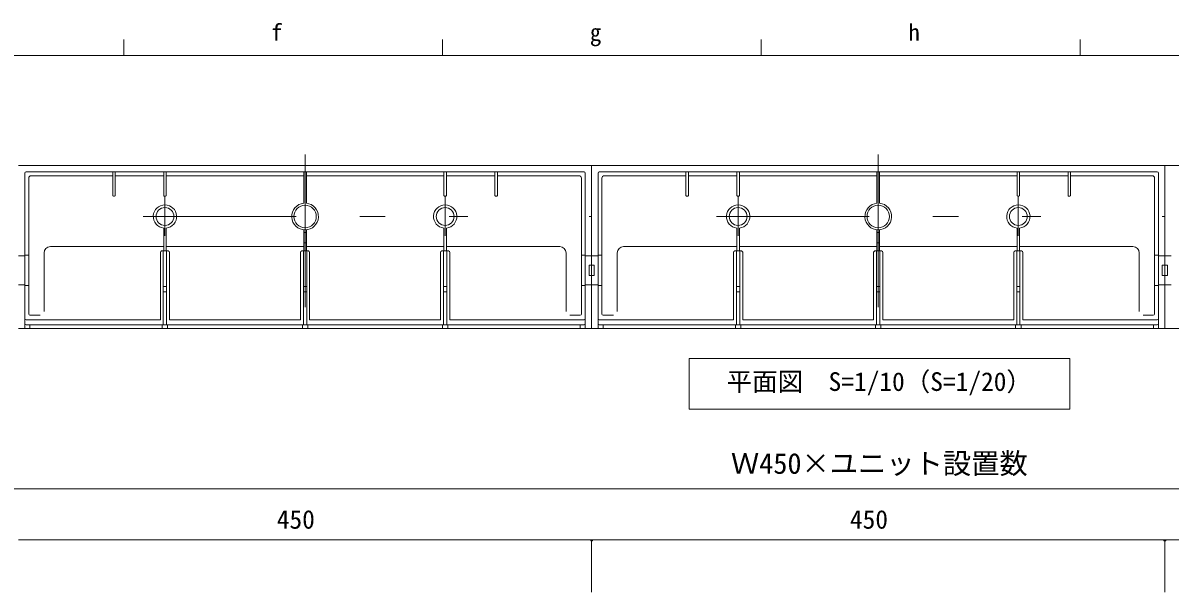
# Model space of a CAD drawing. Units: millimetres, scale not verified. Extents: x -1916 to 1917, y -1364 to 1364.
# Drawn here: x -681 to 219, y 918 to 1364 of the extents above; entities that cross this region are included whole.
import ezdxf
from ezdxf.enums import TextEntityAlignment as Align

# ---------------------------------------------------------------- set-up
doc = ezdxf.new("R2010")
doc.units = ezdxf.units.MM
doc.header["$LTSCALE"] = 10
doc.linetypes.add('USER5', pattern=[24, 12, -5, 2, -5])
for name, color, linetype, lineweight in [('0-2_A-3', 4, 'USER5', 5), ('0-5_A-6', 7, 'Continuous', 18), ('0-7_A-9', 4, 'Continuous', 5), ('0-C_B-0', 4, 'Continuous', 5), ('1-6_F-6', 3, 'Continuous', 18), ('F-4', 7, 'Continuous', 18)]:
    doc.layers.add(name, color=color, linetype=linetype, lineweight=lineweight)
doc.styles.add('ＭＳ ゴシック', font='')
doc.styles.get('ＭＳ ゴシック').set_extended_font_data('MS Gothic')

msp = doc.modelspace()

# ---------------------------------------------------------------- linework, layer by layer
at = {"layer": '0-2_A-3'}
for p, q in [((-459.62, 1261.09), (-459.62, 1115.64)), ((-9.71, 1261.09), (-9.71, 1115.64)), ((-569.62, 1197.24), (-569.62, 1228.48)), ((-349.62, 1197.24), (-349.62, 1228.48)), ((-119.71, 1197.24), (-119.71, 1228.48)), ((100.29, 1197.24), (100.29, 1228.48)), ((-586.61, 1212.36), (-331.93, 1212.36)), ((-136.7, 1212.36), (117.98, 1212.36))]:
    msp.add_line(p, q, dxfattribs=at)
at = {"layer": '0-5_A-6'}
for p, q in [((-1134.62, 998.53), (219.38, 998.53)), ((215.38, 998.53), (1115.38, 998.53)), ((-233.62, 958.56), (-235.62, 958.56)), ((-233.62, 958.56), (-235.62, 958.56)), ((-234.62, 958.56), (215.38, 958.56)), ((216.38, 958.56), (214.38, 958.56)), ((216.38, 958.56), (214.38, 958.56)), ((215.38, 958.56), (665.38, 958.56)), ((215.38, 958.56), (215.38, 917.52))]:
    msp.add_line(p, q, dxfattribs=at)
msp.add_lwpolyline([(-684.62, 958.56), (-234.62, 958.56), (-234.62, 917.52)], dxfattribs=at)
for centre in [(-234.62, 958.56), (-234.62, 958.56), (215.38, 958.56), (215.38, 958.56)]:
    msp.add_arc(centre, 1, 180, 0, dxfattribs=at)
at = {"layer": '0-7_A-9'}
for p, q in [((-234.62, 1252.36), (-684.62, 1252.36)), ((-234.62, 1252.36), (-234.62, 1124.36)), ((215.38, 1252.36), (215.38, 1124.36)), ((665.38, 1252.36), (215.38, 1252.36)), ((-679.62, 1124.36), (-679.62, 1246.36)), ((-678.62, 1247.36), (-240.62, 1247.36)), ((-674.6, 1244.34), (-610.62, 1244.34)), ((-610.62, 1228.86), (-610.62, 1247.36)), ((-608.62, 1228.86), (-608.62, 1247.36)), ((-608.62, 1244.34), (-570.62, 1244.34)), ((-570.62, 1228.86), (-570.62, 1247.36)), ((-568.62, 1228.86), (-568.62, 1247.36)), ((-568.62, 1244.34), (-460.62, 1244.34)), ((-460.62, 1247.36), (-460.62, 1222.81)), ((-458.62, 1247.36), (-458.62, 1222.81)), ((-458.62, 1244.34), (-350.62, 1244.34)), ((-350.62, 1228.86), (-350.62, 1247.36)), ((-348.62, 1228.86), (-348.62, 1247.36)), ((-348.62, 1244.34), (-310.62, 1244.34)), ((-310.62, 1228.86), (-310.62, 1247.36)), ((-308.62, 1228.86), (-308.62, 1247.36)), ((-308.62, 1244.34), (-244.94, 1244.34)), ((-239.62, 1124.36), (-239.62, 1246.36)), ((-676.6, 1135.81), (-676.6, 1242.34)), ((-242.64, 1135.81), (-242.64, 1242.34)), ((-609.12, 1228.36), (-610.12, 1228.36)), ((-569.12, 1228.36), (-570.12, 1228.36)), ((-350.12, 1228.36), (-349.12, 1228.36)), ((-310.12, 1228.36), (-309.12, 1228.36)), ((-236.62, 1212.36), (-234.62, 1212.36)), ((-570.62, 1203.25), (-570.62, 1185.3)), ((-568.62, 1203.25), (-568.62, 1185.3)), ((-460.62, 1201.91), (-460.62, 1185.3)), ((-458.62, 1199.7), (-460.62, 1199.7)), ((-458.62, 1201.91), (-458.62, 1185.3)), ((-350.62, 1203.25), (-350.62, 1185.3)), ((-348.62, 1203.25), (-348.62, 1185.3)), ((-458.62, 1191.7), (-460.62, 1191.7)), ((-679.62, 1181.42), (-684.62, 1181.42)), ((-679.62, 1182.13), (-676.6, 1182.13)), ((-664.57, 1137.81), (-664.57, 1183.72)), ((-659.57, 1188.72), (-570.62, 1188.72)), ((-573.21, 1131.23), (-573.21, 1184.3)), ((-567.03, 1185.3), (-572.21, 1185.3)), ((-570.92, 1127.36), (-570.92, 1185.3)), ((-568.62, 1188.72), (-460.62, 1188.72)), ((-568.32, 1127.36), (-568.32, 1185.3)), ((-566.03, 1131.23), (-566.03, 1184.3)), ((-463.21, 1131.23), (-463.21, 1184.3)), ((-457.03, 1185.3), (-462.21, 1185.3)), ((-460.92, 1127.36), (-460.92, 1185.3)), ((-458.62, 1188.72), (-350.62, 1188.72)), ((-458.32, 1127.36), (-458.32, 1185.3)), ((-456.03, 1131.23), (-456.03, 1184.3)), ((-353.21, 1131.23), (-353.21, 1184.3)), ((-352.21, 1185.3), (-347.03, 1185.3)), ((-350.92, 1127.36), (-350.92, 1185.3)), ((-348.62, 1188.72), (-259.67, 1188.72)), ((-348.32, 1127.36), (-348.32, 1185.3)), ((-346.03, 1131.23), (-346.03, 1184.3)), ((-254.67, 1137.81), (-254.67, 1183.72)), ((-239.62, 1182.13), (-242.64, 1182.13)), ((-239.62, 1181.42), (-234.62, 1181.42)), ((220.38, 1181.42), (215.38, 1181.42)), ((-236.62, 1165.98), (-236.62, 1174.28)), ((-236.62, 1174.28), (-234.62, 1174.28)), ((217.38, 1174.28), (215.38, 1174.28)), ((217.38, 1165.98), (217.38, 1174.28)), ((-236.62, 1165.98), (-234.62, 1165.98)), ((217.38, 1165.98), (215.38, 1165.98)), ((-684.62, 1158.84), (-679.62, 1158.84)), ((-676.6, 1158.13), (-679.62, 1158.13)), ((-568.32, 1157.36), (-570.92, 1157.36)), ((-568.32, 1153.34), (-570.92, 1153.34)), ((-458.32, 1157.36), (-460.92, 1157.36)), ((-458.32, 1153.34), (-460.92, 1153.34)), ((-350.92, 1157.36), (-348.32, 1157.36)), ((-350.92, 1153.34), (-348.32, 1153.34)), ((-242.64, 1158.13), (-239.62, 1158.13)), ((-234.62, 1158.84), (-239.62, 1158.84)), ((215.38, 1158.84), (220.38, 1158.84)), ((-675.6, 1134.81), (-667.57, 1134.81)), ((-243.64, 1134.81), (-251.67, 1134.81)), ((-573.21, 1131.23), (-678.62, 1131.23)), ((-678.62, 1127.36), (-240.62, 1127.36)), ((-675.62, 1124.36), (-675.62, 1127.36)), ((-571.72, 1127.36), (-571.72, 1124.36)), ((-567.52, 1127.36), (-567.52, 1124.36)), ((-463.21, 1131.23), (-566.03, 1131.23)), ((-461.72, 1127.36), (-461.72, 1124.36)), ((-457.52, 1127.36), (-457.52, 1124.36)), ((-456.03, 1131.23), (-353.21, 1131.23)), ((-351.72, 1127.36), (-351.72, 1124.36)), ((-347.52, 1127.36), (-347.52, 1124.36)), ((-346.03, 1131.23), (-240.62, 1131.23)), ((-243.62, 1124.36), (-243.62, 1127.36)), ((-684.62, 1124.36), (-234.62, 1124.36)), ((215.38, 1124.36), (665.38, 1124.36))]:
    msp.add_line(p, q, dxfattribs=at)
for centre, radius in [((-569.62, 1212.36), 7), ((-459.62, 1212.36), 8.8), ((-349.62, 1212.36), 7)]:
    msp.add_circle(centre, radius, dxfattribs=at)
for centre, radius, start, end in [((-678.62, 1246.36), 1, 90, 180), ((-674.6, 1242.34), 2, 90, 180), ((-244.64, 1242.34), 2, 0, 90), ((-240.62, 1246.36), 1, 0, 90), ((-610.12, 1228.86), 0.5, 180, 270), ((-609.12, 1228.86), 0.5, 270, 0), ((-570.12, 1228.86), 0.5, 180, 270), ((-569.12, 1228.86), 0.5, 270, 0), ((-350.12, 1228.86), 0.5, 180, 270), ((-349.12, 1228.86), 0.5, 270, 0), ((-310.12, 1228.86), 0.5, 180, 270), ((-309.12, 1228.86), 0.5, 270, 0), ((-569.62, 1212.36), 9.17, 276.26258, 263.73742), ((-459.62, 1212.36), 10.5, 95.46502, 84.53498), ((-349.62, 1212.36), 9.17, 276.26258, 263.73742), ((-659.57, 1183.72), 5, 90, 180), ((-572.21, 1184.3), 1, 90, 180), ((-567.03, 1184.3), 1, 0, 90), ((-462.21, 1184.3), 1, 90, 180), ((-457.03, 1184.3), 1, 0, 90), ((-352.21, 1184.3), 1, 90, 180), ((-347.03, 1184.3), 1, 0, 90), ((-259.67, 1183.72), 5, 0, 90), ((-675.6, 1135.81), 1, 180, 270), ((-243.64, 1135.81), 1, 270, 0), ((-678.62, 1132.23), 1, 180, 270), ((-678.62, 1128.36), 1, 180, 270), ((-240.62, 1132.23), 1, 270, 360), ((-240.62, 1128.36), 1, 270, 0)]:
    msp.add_arc(centre, radius, start, end, dxfattribs=at)
at = {"layer": '0-C_B-0'}
for p, q in [((-234.62, 1252.36), (-234.62, 1124.36)), ((215.38, 1252.36), (-234.62, 1252.36)), ((215.38, 1252.36), (215.38, 1124.36)), ((-229.62, 1124.36), (-229.62, 1246.36)), ((-228.62, 1247.36), (209.38, 1247.36)), ((-224.6, 1244.34), (-160.62, 1244.34)), ((-160.62, 1228.86), (-160.62, 1247.36)), ((-158.62, 1228.86), (-158.62, 1247.36)), ((-158.62, 1244.34), (-120.62, 1244.34)), ((-120.62, 1228.86), (-120.62, 1247.36)), ((-118.62, 1228.86), (-118.62, 1247.36)), ((-118.62, 1244.34), (-10.62, 1244.34)), ((-10.62, 1247.36), (-10.62, 1222.81)), ((-8.62, 1247.36), (-8.62, 1222.81)), ((-8.62, 1244.34), (99.38, 1244.34)), ((99.38, 1228.86), (99.38, 1247.36)), ((101.38, 1228.86), (101.38, 1247.36)), ((101.38, 1244.34), (139.38, 1244.34)), ((139.38, 1228.86), (139.38, 1247.36)), ((141.38, 1228.86), (141.38, 1247.36)), ((141.38, 1244.34), (205.06, 1244.34)), ((210.38, 1124.36), (210.38, 1246.36)), ((-226.6, 1135.81), (-226.6, 1242.34)), ((207.36, 1135.81), (207.36, 1242.34)), ((-159.12, 1228.36), (-160.12, 1228.36)), ((-119.12, 1228.36), (-120.12, 1228.36)), ((99.88, 1228.36), (100.88, 1228.36)), ((139.88, 1228.36), (140.88, 1228.36)), ((213.38, 1212.36), (215.38, 1212.36)), ((-120.62, 1203.25), (-120.62, 1185.3)), ((-118.62, 1203.25), (-118.62, 1185.3)), ((-10.62, 1201.91), (-10.62, 1185.3)), ((-8.62, 1199.7), (-10.62, 1199.7)), ((-8.62, 1201.91), (-8.62, 1185.3)), ((99.38, 1203.25), (99.38, 1185.3)), ((101.38, 1203.25), (101.38, 1185.3)), ((-8.62, 1191.7), (-10.62, 1191.7)), ((-229.62, 1181.42), (-234.62, 1181.42)), ((-229.62, 1182.13), (-226.6, 1182.13)), ((-214.57, 1137.81), (-214.57, 1183.72)), ((-209.57, 1188.72), (-120.62, 1188.72)), ((-123.21, 1131.23), (-123.21, 1184.3)), ((-117.03, 1185.3), (-122.21, 1185.3)), ((-120.92, 1127.36), (-120.92, 1185.3)), ((-118.62, 1188.72), (-10.62, 1188.72)), ((-118.32, 1127.36), (-118.32, 1185.3)), ((-116.03, 1131.23), (-116.03, 1184.3)), ((-13.21, 1131.23), (-13.21, 1184.3)), ((-7.03, 1185.3), (-12.21, 1185.3)), ((-10.92, 1127.36), (-10.92, 1185.3)), ((-8.62, 1188.72), (99.38, 1188.72)), ((-8.32, 1127.36), (-8.32, 1185.3)), ((-6.03, 1131.23), (-6.03, 1184.3)), ((96.79, 1131.23), (96.79, 1184.3)), ((97.79, 1185.3), (102.97, 1185.3)), ((99.08, 1127.36), (99.08, 1185.3)), ((101.38, 1188.72), (190.33, 1188.72)), ((101.68, 1127.36), (101.68, 1185.3)), ((103.97, 1131.23), (103.97, 1184.3)), ((195.33, 1137.81), (195.33, 1183.72)), ((210.38, 1182.13), (207.36, 1182.13)), ((210.38, 1181.42), (215.38, 1181.42)), ((-232.62, 1174.28), (-234.62, 1174.28)), ((-232.62, 1165.98), (-232.62, 1174.28)), ((213.38, 1165.98), (213.38, 1174.28)), ((213.38, 1174.28), (215.38, 1174.28)), ((-232.62, 1165.98), (-234.62, 1165.98)), ((213.38, 1165.98), (215.38, 1165.98)), ((-234.62, 1158.84), (-229.62, 1158.84)), ((-226.6, 1158.13), (-229.62, 1158.13)), ((-118.32, 1157.36), (-120.92, 1157.36)), ((-118.32, 1153.34), (-120.92, 1153.34)), ((-8.32, 1157.36), (-10.92, 1157.36)), ((-8.32, 1153.34), (-10.92, 1153.34)), ((99.08, 1157.36), (101.68, 1157.36)), ((99.08, 1153.34), (101.68, 1153.34)), ((207.36, 1158.13), (210.38, 1158.13)), ((215.38, 1158.84), (210.38, 1158.84)), ((-225.6, 1134.81), (-217.57, 1134.81)), ((206.36, 1134.81), (198.33, 1134.81)), ((-123.21, 1131.23), (-228.62, 1131.23)), ((-228.62, 1127.36), (209.38, 1127.36)), ((-225.62, 1124.36), (-225.62, 1127.36)), ((-121.72, 1127.36), (-121.72, 1124.36)), ((-117.52, 1127.36), (-117.52, 1124.36)), ((-13.21, 1131.23), (-116.03, 1131.23)), ((-11.72, 1127.36), (-11.72, 1124.36)), ((-7.52, 1127.36), (-7.52, 1124.36)), ((-6.03, 1131.23), (96.79, 1131.23)), ((98.28, 1127.36), (98.28, 1124.36)), ((102.48, 1127.36), (102.48, 1124.36)), ((103.97, 1131.23), (209.38, 1131.23)), ((206.38, 1124.36), (206.38, 1127.36)), ((-234.62, 1124.36), (215.38, 1124.36))]:
    msp.add_line(p, q, dxfattribs=at)
for centre, radius in [((-119.62, 1212.36), 7), ((-9.62, 1212.36), 8.8), ((100.38, 1212.36), 7)]:
    msp.add_circle(centre, radius, dxfattribs=at)
for centre, radius, start, end in [((-228.62, 1246.36), 1, 90, 180), ((-224.6, 1242.34), 2, 90, 180), ((205.36, 1242.34), 2, 0, 90), ((209.38, 1246.36), 1, 0, 90), ((-160.12, 1228.86), 0.5, 180, 270), ((-159.12, 1228.86), 0.5, 270, 0), ((-120.12, 1228.86), 0.5, 180, 270), ((-119.12, 1228.86), 0.5, 270, 0), ((99.88, 1228.86), 0.5, 180, 270), ((100.88, 1228.86), 0.5, 270, 0), ((139.88, 1228.86), 0.5, 180, 270), ((140.88, 1228.86), 0.5, 270, 0), ((-119.62, 1212.36), 9.17, 276.26258, 263.73742), ((-9.62, 1212.36), 10.5, 95.46502, 84.53498), ((100.38, 1212.36), 9.17, 276.26258, 263.73742), ((-209.57, 1183.72), 5, 90, 180), ((-122.21, 1184.3), 1, 90, 180), ((-117.03, 1184.3), 1, 0, 90), ((-12.21, 1184.3), 1, 90, 180), ((-7.03, 1184.3), 1, 0, 90), ((97.79, 1184.3), 1, 90, 180), ((102.97, 1184.3), 1, 0, 90), ((190.33, 1183.72), 5, 0, 90), ((-225.6, 1135.81), 1, 180, 270), ((206.36, 1135.81), 1, 270, 0), ((-228.62, 1132.23), 1, 180, 270), ((-228.62, 1128.36), 1, 180, 270), ((209.38, 1132.23), 1, 270, 360), ((209.38, 1128.36), 1, 270, 0)]:
    msp.add_arc(centre, radius, start, end, dxfattribs=at)
at = {"layer": '1-6_F-6'}
msp.add_lwpolyline([(-157.99, 1100.9), (140.75, 1100.9), (140.75, 1061.12), (-157.99, 1061.12)], close=True, dxfattribs=at)
at = {"layer": 'F-4'}
for p, q in [((-602.02, 1338.76), (-602.02, 1351.27)), ((-351.75, 1338.76), (-351.75, 1351.27)), ((-101.47, 1338.76), (-101.47, 1351.27)), ((148.8, 1338.76), (148.8, 1351.27)), ((-1915.97, 1338.76), (1900.73, 1338.76))]:
    msp.add_line(p, q, dxfattribs=at)

# ---------------------------------------------------------------- texts
at = {"layer": '0-5_A-6', "style": 'ＭＳ ゴシック'}
for s, height, p in [('Ｗ450×ユニット設置数', 16.28, (-125.27, 1005.46)), ('450', 14.66, (-481.85, 962.84)), ('450', 14.66, (-31.85, 962.84))]:
    msp.add_text(s, height=height, dxfattribs=at).set_placement(p, align=Align.BOTTOM_LEFT)
at = {"layer": '1-6_F-6', "color": 7, "style": 'ＭＳ ゴシック'}
msp.add_text('平面図\u3000S=1/10（S=1/20）', height=14.66, dxfattribs=at).set_placement((-128.62, 1071.01), align=Align.BOTTOM_LEFT)
at = {"layer": 'F-4', "style": 'ＭＳ ゴシック'}
for s, p in [('f', (-486.32, 1346.33)), ('g', (-236.04, 1346.33)), ('h', (14.01, 1346.33))]:
    msp.add_text(s, height=13.2, dxfattribs=at).set_placement(p, align=Align.BOTTOM_LEFT)

doc.saveas('drawing.dxf')
